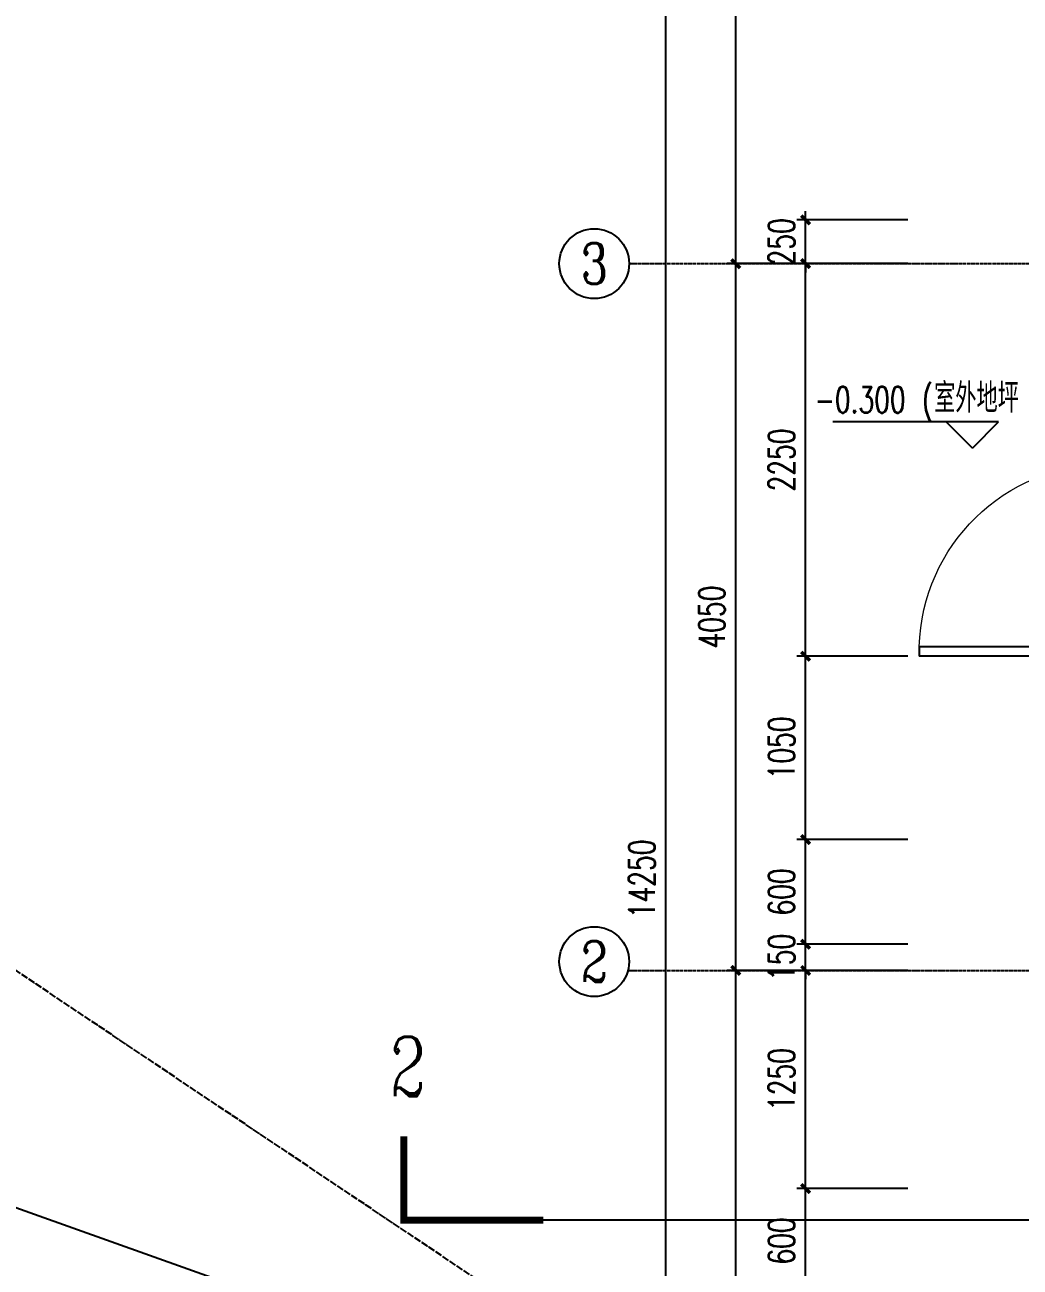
# Model space of a CAD drawing. Extents: x -954573 to 446329, y 489853 to 1226784.
# Drawn here: x -118651 to -112949, y 612220 to 619338 of the extents above; entities that cross this region are included whole.
import ezdxf
from ezdxf.enums import TextEntityAlignment as Align

# ---------------------------------------------------------------- set-up
doc = ezdxf.new("R2010")
doc.units = 0
doc.header["$LTSCALE"] = 10
doc.header["$MEASUREMENT"] = 0
doc.linetypes.add('10平面$0$DOTE', pattern=[2.42, 2, -0.2, 0.02, -0.2])
doc.linetypes.add('10平面$1$DASH', pattern=[0.35, 0.25, -0.1])
doc.layers.get('Defpoints').update_dxf_attribs({"color": 210})
for name, color, linetype in [('10平面$0$A-AXIS-D', 8, 'Continuous'), ('10平面$0$A-AXIS-DOTE', 8, '10平面$0$DOTE'), ('10平面$0$A-AXIS-DP', 8, 'Continuous'), ('10平面$0$A-AXIS-ELEV', 8, 'Continuous'), ('10平面$0$A-AXIS-SYMB', 8, 'Continuous'), ('10平面$0$A-LIN-V', 8, 'Continuous'), ('10平面$0$A-WINDOW', 8, 'Continuous'), ('10平面$0$AS-WALL', 8, 'Continuous'), ('10平面$0$PUB_TEXT', 8, 'Continuous'), ('A-LIN-V', 9, 'Continuous'), ('建-引出', 3, 'Continuous')]:
    doc.layers.add(name, color=color, linetype=linetype)
doc.styles.add('10平面$0$_TCH_AXIS', font='COMPLEX', dxfattribs={"bigfont": 'GBCBIG'})
doc.styles.add('10平面$0$_TCH_DIM', font='SIMPLEX', dxfattribs={"bigfont": 'GBCBIG'})
doc.styles.add('10平面$0$_TCH_DIM_T3', font='SIMPLEX', dxfattribs={"width": 0.705882, "bigfont": 'GBCBIG'})
doc.styles.add('10平面$0$_TCH_LABEL', font='COMPLEX', dxfattribs={"bigfont": 'GBCBIG'})
doc.dimstyles.new('10平面$0$_TCH_ARCH&&50', dxfattribs={"dimtxt": 148.75, "dimasz": 50, "dimexe": 50, "dimexo": 50, "dimgap": 63.125, "dimtad": 1, "dimdec": 0, "dimzin": 0, "dimdsep": 46, "dimtxsty": '10平面$0$_TCH_DIM_T3', "dimblk": '10平面$0$_ArchTick', "dimcen": 0.09, "dimclrt": 7, "dimazin": 2, "dimtfac": 1, "dimtdec": 0, "dimtix": 1, "dimtmove": 2, "dimatfit": 3, "dimfxl": 0, "dimtolj": 1, "dimtzin": 0, "dimarcsym": 0})

# ---------------------------------------------------------------- blocks, each defined once
blk = doc.blocks.new('10平面$0$_ArchTick')
at = {"color": 0, "linetype": 'ByBlock', "const_width": 0.4}
blk.add_lwpolyline([(-0.5, -0.5), (0.5, 0.5)], dxfattribs=at)
blk = doc.blocks.new('*D3141')
at = {"layer": '10平面$0$A-AXIS-D', "color": 0, "lineweight": -2}
for p, q in [((106744.2, -190899.7), (106108.2, -190899.7)), ((106158.2, -196299.7), (106158.2, -190899.7)), ((106744.2, -196299.7), (106108.2, -196299.7))]:
    blk.add_line(p, q, dxfattribs=at)
at = {"layer": 'Defpoints', "color": 0}
for p in [(106158.2, -190899.7), (106794.2, -190899.7), (106794.2, -196299.7)]:
    blk.add_point(p, dxfattribs=at)
at = {"layer": '10平面$0$A-AXIS-D', "color": 0, "lineweight": -2, "xscale": 50, "yscale": 50, "zscale": 50}
for p, rotation in [((106158.2, -190899.7), 90), ((106158.2, -196299.7), 270)]:
    blk.add_blockref('10平面$0$_ArchTick', p, dxfattribs=dict(at, rotation=rotation))
at = {"layer": '10平面$0$A-AXIS-D', "color": 7, "insert": (106020.7, -193599.7), "char_height": 148.75, "attachment_point": 5, "rotation": 90, "style": '10平面$0$_TCH_DIM_T3'}
blk.add_mtext('\\A1;5400', dxfattribs=at)
blk = doc.blocks.new('*D3142')
at = {"layer": '10平面$0$A-AXIS-D', "color": 0, "lineweight": -2}
for p, q in [((106744.2, -186850), (106108.2, -186850)), ((106158.2, -190899.7), (106158.2, -186850)), ((106744.2, -190899.7), (106108.2, -190899.7))]:
    blk.add_line(p, q, dxfattribs=at)
at = {"layer": 'Defpoints', "color": 0}
for p in [(106158.2, -186850), (106794.2, -186850), (106794.2, -190899.7)]:
    blk.add_point(p, dxfattribs=at)
at = {"layer": '10平面$0$A-AXIS-D', "color": 0, "lineweight": -2, "xscale": 50, "yscale": 50, "zscale": 50}
for p, rotation in [((106158.2, -186850), 90), ((106158.2, -190899.7), 270)]:
    blk.add_blockref('10平面$0$_ArchTick', p, dxfattribs=dict(at, rotation=rotation))
at = {"layer": '10平面$0$A-AXIS-D', "color": 7, "insert": (106020.7, -188874.8), "char_height": 148.75, "attachment_point": 5, "rotation": 90, "style": '10平面$0$_TCH_DIM_T3'}
blk.add_mtext('\\A1;4050', dxfattribs=at)
blk = doc.blocks.new('*D3143')
at = {"layer": '10平面$0$A-AXIS-D', "color": 0, "lineweight": -2}
for p, q in [((106744.2, -183250), (106108.2, -183250)), ((106158.2, -186850), (106158.2, -183250)), ((106744.2, -186850), (106108.2, -186850))]:
    blk.add_line(p, q, dxfattribs=at)
at = {"layer": 'Defpoints', "color": 0}
for p in [(106158.2, -183250), (106794.2, -183250), (106794.2, -186850)]:
    blk.add_point(p, dxfattribs=at)
at = {"layer": '10平面$0$A-AXIS-D', "color": 0, "lineweight": -2, "xscale": 50, "yscale": 50, "zscale": 50}
for p, rotation in [((106158.2, -183250), 90), ((106158.2, -186850), 270)]:
    blk.add_blockref('10平面$0$_ArchTick', p, dxfattribs=dict(at, rotation=rotation))
at = {"layer": '10平面$0$A-AXIS-D', "color": 7, "insert": (106020.7, -185050), "char_height": 148.75, "attachment_point": 5, "rotation": 90, "style": '10平面$0$_TCH_DIM_T3'}
blk.add_mtext('\\A1;3600', dxfattribs=at)
blk = doc.blocks.new('*D3148')
at = {"layer": '10平面$0$A-AXIS-D', "color": 0, "lineweight": -2}
for p, q in [((106744.2, -183250), (105708.2, -183250)), ((105758.2, -197499.7), (105758.2, -183250)), ((106744.2, -197499.7), (105708.2, -197499.7))]:
    blk.add_line(p, q, dxfattribs=at)
at = {"layer": 'Defpoints', "color": 0}
for p in [(105758.2, -183250), (106794.2, -183250), (106794.2, -197499.7)]:
    blk.add_point(p, dxfattribs=at)
at = {"layer": '10平面$0$A-AXIS-D', "color": 0, "lineweight": -2, "xscale": 50, "yscale": 50, "zscale": 50}
for p, rotation in [((105758.2, -183250), 90), ((105758.2, -197499.7), 270)]:
    blk.add_blockref('10平面$0$_ArchTick', p, dxfattribs=dict(at, rotation=rotation))
at = {"layer": '10平面$0$A-AXIS-D', "color": 7, "insert": (105620.7, -190374.8), "char_height": 148.75, "attachment_point": 5, "rotation": 90, "style": '10平面$0$_TCH_DIM_T3'}
blk.add_mtext('\\A1;14250', dxfattribs=at)
blk = doc.blocks.new('*D3294')
at = {"layer": '10平面$0$A-AXIS-DP', "color": 0, "lineweight": -2}
for p, q in [((-113592.2, 612670.3), (-114228.2, 612670.3)), ((-114178.2, 612070.3), (-114178.2, 612670.3)), ((-113592.2, 612070.3), (-114228.2, 612070.3))]:
    blk.add_line(p, q, dxfattribs=at)
at = {"layer": 'Defpoints', "color": 0}
for p in [(-114178.2, 612670.3), (-113542.2, 612670.3), (-113542.2, 612070.3)]:
    blk.add_point(p, dxfattribs=at)
at = {"layer": '10平面$0$A-AXIS-DP', "color": 0, "lineweight": -2, "xscale": 50, "yscale": 50, "zscale": 50}
for p, rotation in [((-114178.2, 612670.3), 90), ((-114178.2, 612070.3), 270)]:
    blk.add_blockref('10平面$0$_ArchTick', p, dxfattribs=dict(at, rotation=rotation))
at = {"layer": '10平面$0$A-AXIS-DP', "color": 7, "insert": (-114315.7, 612370.3), "char_height": 148.75, "attachment_point": 5, "rotation": 90, "style": '10平面$0$_TCH_DIM_T3'}
blk.add_mtext('\\A1;600', dxfattribs=at)
blk = doc.blocks.new('*D3295')
at = {"layer": '10平面$0$A-AXIS-DP', "color": 0, "lineweight": -2}
for p, q in [((-113592.2, 613920.3), (-114228.2, 613920.3)), ((-114178.2, 612670.3), (-114178.2, 613920.3)), ((-113592.2, 612670.3), (-114228.2, 612670.3))]:
    blk.add_line(p, q, dxfattribs=at)
at = {"layer": 'Defpoints', "color": 0}
for p in [(-114178.2, 613920.3), (-113542.2, 613920.3), (-113542.2, 612670.3)]:
    blk.add_point(p, dxfattribs=at)
at = {"layer": '10平面$0$A-AXIS-DP', "color": 0, "lineweight": -2, "xscale": 50, "yscale": 50, "zscale": 50}
for p, rotation in [((-114178.2, 613920.3), 90), ((-114178.2, 612670.3), 270)]:
    blk.add_blockref('10平面$0$_ArchTick', p, dxfattribs=dict(at, rotation=rotation))
at = {"layer": '10平面$0$A-AXIS-DP', "color": 7, "insert": (-114315.7, 613295.3), "char_height": 148.75, "attachment_point": 5, "rotation": 90, "style": '10平面$0$_TCH_DIM_T3'}
blk.add_mtext('\\A1;1250', dxfattribs=at)
blk = doc.blocks.new('*D3296')
at = {"layer": '10平面$0$A-AXIS-DP', "color": 0, "lineweight": -2}
for p, q in [((-114178.2, 614070.3), (-114178.2, 614120.3)), ((-113592.2, 614070.3), (-114228.2, 614070.3)), ((-114178.2, 613920.3), (-114178.2, 614070.3)), ((-113592.2, 613920.3), (-114228.2, 613920.3)), ((-114178.2, 613920.3), (-114178.2, 613870.3))]:
    blk.add_line(p, q, dxfattribs=at)
at = {"layer": 'Defpoints', "color": 0}
for p in [(-114178.2, 614070.3), (-113542.2, 614070.3), (-113542.2, 613920.3)]:
    blk.add_point(p, dxfattribs=at)
at = {"layer": '10平面$0$A-AXIS-DP', "color": 0, "lineweight": -2, "xscale": 50, "yscale": 50, "zscale": 50}
for p, rotation in [((-114178.2, 614070.3), 270), ((-114178.2, 613920.3), 90)]:
    blk.add_blockref('10平面$0$_ArchTick', p, dxfattribs=dict(at, rotation=rotation))
at = {"layer": '10平面$0$A-AXIS-DP', "color": 7, "insert": (-114315.7, 613995.3), "char_height": 148.75, "attachment_point": 5, "rotation": 90, "style": '10平面$0$_TCH_DIM_T3'}
blk.add_mtext('\\A1;150', dxfattribs=at)
blk = doc.blocks.new('*D3297')
at = {"layer": '10平面$0$A-AXIS-DP', "color": 0, "lineweight": -2}
for p, q in [((-113592.2, 614670.3), (-114228.2, 614670.3)), ((-114178.2, 614070.3), (-114178.2, 614670.3)), ((-113592.2, 614070.3), (-114228.2, 614070.3))]:
    blk.add_line(p, q, dxfattribs=at)
at = {"layer": 'Defpoints', "color": 0}
for p in [(-114178.2, 614670.3), (-113542.2, 614670.3), (-113542.2, 614070.3)]:
    blk.add_point(p, dxfattribs=at)
at = {"layer": '10平面$0$A-AXIS-DP', "color": 0, "lineweight": -2, "xscale": 50, "yscale": 50, "zscale": 50}
for p, rotation in [((-114178.2, 614670.3), 90), ((-114178.2, 614070.3), 270)]:
    blk.add_blockref('10平面$0$_ArchTick', p, dxfattribs=dict(at, rotation=rotation))
at = {"layer": '10平面$0$A-AXIS-DP', "color": 7, "insert": (-114315.7, 614370.3), "char_height": 148.75, "attachment_point": 5, "rotation": 90, "style": '10平面$0$_TCH_DIM_T3'}
blk.add_mtext('\\A1;600', dxfattribs=at)
blk = doc.blocks.new('*D3298')
at = {"layer": '10平面$0$A-AXIS-DP', "color": 0, "lineweight": -2}
for p, q in [((-113592.2, 615720.3), (-114228.2, 615720.3)), ((-114178.2, 614670.3), (-114178.2, 615720.3)), ((-113592.2, 614670.3), (-114228.2, 614670.3))]:
    blk.add_line(p, q, dxfattribs=at)
at = {"layer": 'Defpoints', "color": 0}
for p in [(-114178.2, 615720.3), (-113542.2, 615720.3), (-113542.2, 614670.3)]:
    blk.add_point(p, dxfattribs=at)
at = {"layer": '10平面$0$A-AXIS-DP', "color": 0, "lineweight": -2, "xscale": 50, "yscale": 50, "zscale": 50}
for p, rotation in [((-114178.2, 615720.3), 90), ((-114178.2, 614670.3), 270)]:
    blk.add_blockref('10平面$0$_ArchTick', p, dxfattribs=dict(at, rotation=rotation))
at = {"layer": '10平面$0$A-AXIS-DP', "color": 7, "insert": (-114315.7, 615195.3), "char_height": 148.75, "attachment_point": 5, "rotation": 90, "style": '10平面$0$_TCH_DIM_T3'}
blk.add_mtext('\\A1;1050', dxfattribs=at)
blk = doc.blocks.new('*D3299')
at = {"layer": '10平面$0$A-AXIS-DP', "color": 0, "lineweight": -2}
for p, q in [((-113592.2, 617970), (-114228.2, 617970)), ((-114178.2, 615720.3), (-114178.2, 617970)), ((-113592.2, 615720.3), (-114228.2, 615720.3))]:
    blk.add_line(p, q, dxfattribs=at)
at = {"layer": 'Defpoints', "color": 0}
for p in [(-114178.2, 617970), (-113542.2, 617970), (-113542.2, 615720.3)]:
    blk.add_point(p, dxfattribs=at)
at = {"layer": '10平面$0$A-AXIS-DP', "color": 0, "lineweight": -2, "xscale": 50, "yscale": 50, "zscale": 50}
for p, rotation in [((-114178.2, 617970), 90), ((-114178.2, 615720.3), 270)]:
    blk.add_blockref('10平面$0$_ArchTick', p, dxfattribs=dict(at, rotation=rotation))
at = {"layer": '10平面$0$A-AXIS-DP', "color": 7, "insert": (-114315.7, 616845.2), "char_height": 148.75, "attachment_point": 5, "rotation": 90, "style": '10平面$0$_TCH_DIM_T3'}
blk.add_mtext('\\A1;2250', dxfattribs=at)
blk = doc.blocks.new('*D3300')
at = {"layer": '10平面$0$A-AXIS-DP', "color": 0, "lineweight": -2}
for p, q in [((-114178.2, 618220.3), (-114178.2, 618270.3)), ((-113592.2, 618220.3), (-114228.2, 618220.3)), ((-114178.2, 617970), (-114178.2, 618220.3)), ((-113592.2, 617970), (-114228.2, 617970)), ((-114178.2, 617970), (-114178.2, 617920))]:
    blk.add_line(p, q, dxfattribs=at)
at = {"layer": 'Defpoints', "color": 0}
for p in [(-114178.2, 618220.3), (-113542.2, 618220.3), (-113542.2, 617970)]:
    blk.add_point(p, dxfattribs=at)
at = {"layer": '10平面$0$A-AXIS-DP', "color": 0, "lineweight": -2, "xscale": 50, "yscale": 50, "zscale": 50}
for p, rotation in [((-114178.2, 618220.3), 270), ((-114178.2, 617970), 90)]:
    blk.add_blockref('10平面$0$_ArchTick', p, dxfattribs=dict(at, rotation=rotation))
at = {"layer": '10平面$0$A-AXIS-DP', "color": 7, "insert": (-114315.7, 618095.2), "char_height": 148.75, "attachment_point": 5, "rotation": 90, "style": '10平面$0$_TCH_DIM_T3'}
blk.add_mtext('\\A1;250', dxfattribs=at)
blk = doc.blocks.new('10平面$0$$DorLib2D$00000001')
for p, q in [((0.45, 0.975), (0.5, 0.975)), ((0.45, 0), (0.45, 0.975)), ((0.5, 0), (0.5, 0.975)), ((0.5, 0), (0.45, 0))]:
    blk.add_line(p, q)
at = {"lineweight": 13}
blk.add_arc((0.475, 0), 0.975, 91.46928, 180, dxfattribs=at)
blk = doc.blocks.new('10平面$0$dote')
at = {"layer": '10平面$0$A-AXIS-D'}
for centre in [(105347.2, -186850), (105347.2, -190849.1)]:
    blk.add_circle(centre, 200, dxfattribs=at)
at = {"layer": '10平面$0$A-AXIS-DOTE', "ltscale": 2}
blk.add_line((121882.2, -204200), (91886.2, -184100), dxfattribs=at)
at = {"layer": '10平面$0$A-AXIS-DOTE'}
for p, q in [((105547.2, -186850), (114434.2, -186850)), ((105547.2, -190899.7), (114434.2, -190899.7))]:
    blk.add_line(p, q, dxfattribs=at)
at = {"layer": '10平面$0$PUB_TEXT', "style": '10平面$0$_TCH_AXIS'}
for s, p, p2 in [('3', (105269.5, -186966.5), (105424.8, -186966.5)), ('2', (105269.5, -190965.5), (105424.8, -190965.5))]:
    blk.add_text(s, height=233, dxfattribs=at).set_placement(p, p2, align=Align.FIT)
at = {"layer": '10平面$0$A-AXIS-D'}
for p1, p2, distance, picture, middle in [((106794.2, -197499.7), (106794.2, -183250), 1036, '*D3148', (105620.7, -190374.8)), ((106794.2, -186850), (106794.2, -183250), 636, '*D3143', (106020.7, -185050)), ((106794.2, -190899.7), (106794.2, -186850), 636, '*D3142', (106020.7, -188874.8)), ((106794.2, -196299.7), (106794.2, -190899.7), 636, '*D3141', (106020.7, -193599.7))]:
    dim = blk.add_aligned_dim(p1=p1, p2=p2, distance=distance, dimstyle='10平面$0$_TCH_ARCH&&50', dxfattribs=at)
    dim.commit()
    dim.dimension.update_dxf_attribs({"geometry": picture, "text_midpoint": middle})
blk = doc.blocks.new('10平面$0$42342343')
at = {"layer": '10平面$0$A-AXIS-ELEV'}
for p, q in [((-113072.2, 617063.5), (-114021.3, 617063.5)), ((-113222.2, 616913.5), (-113372.2, 617063.5)), ((-113222.2, 616913.5), (-113072.2, 617063.5))]:
    blk.add_line(p, q, dxfattribs=at)
at = {"layer": '10平面$0$A-AXIS-SYMB', "linetype": '10平面$1$DASH'}
blk.add_line((-105630, 612490), (-115680, 612490), dxfattribs=at)
at = {"layer": '10平面$0$A-AXIS-SYMB', "const_width": 40}
blk.add_lwpolyline([(-116480, 612970), (-116480, 612490), (-115680, 612490)], dxfattribs=at)
at = {"layer": '10平面$0$A-WINDOW', "xscale": -1100, "yscale": 1100, "zscale": 200, "rotation": 89.99999999999999}
blk.add_blockref('10平面$0$$DorLib2D$00000001', (-112454.8, 616270.3), dxfattribs=at)
at = {"layer": '10平面$0$PUB_TEXT', "width": 0.705882}
for s, height, style, p in [('(', 148.8, '10平面$0$_TCH_DIM', (-113512, 617116)), ('-0.300', 148.75, '10平面$0$_TCH_DIM', (-114127, 617116)), ('2', 340, '10平面$0$_TCH_LABEL', (-116560, 613200))]:
    blk.add_text(s, height=height, dxfattribs=dict(at, style=style)).set_placement(p)
at = {"layer": '10平面$0$PUB_TEXT', "style": '10平面$0$_TCH_DIM'}
blk.add_text('室外地坪', height=168.79, dxfattribs=at).set_placement((-113442, 617116))
at = {"layer": '10平面$0$A-AXIS-DP'}
for p1, p2, picture, middle in [((-113542.2, 617970), (-113542.2, 618220.3), '*D3300', (-114315.7, 618095.2)), ((-113542.2, 615720.3), (-113542.2, 617970), '*D3299', (-114315.7, 616845.2)), ((-113542.2, 614670.3), (-113542.2, 615720.3), '*D3298', (-114315.7, 615195.3)), ((-113542.2, 614070.3), (-113542.2, 614670.3), '*D3297', (-114315.7, 614370.3)), ((-113542.2, 613920.3), (-113542.2, 614070.3), '*D3296', (-114315.7, 613995.3)), ((-113542.2, 612670.3), (-113542.2, 613920.3), '*D3295', (-114315.7, 613295.3)), ((-113542.2, 612070.3), (-113542.2, 612670.3), '*D3294', (-114315.7, 612370.3))]:
    dim = blk.add_aligned_dim(p1=p1, p2=p2, distance=636, dimstyle='10平面$0$_TCH_ARCH&&50', dxfattribs=at)
    dim.commit()
    dim.dimension.update_dxf_attribs({"geometry": picture, "text_midpoint": middle})
blk = doc.blocks.new('10平面')
at = {"layer": '10平面$0$A-LIN-V'}
blk.add_blockref('10平面$0$42342343', (0, 0), dxfattribs=at)
at = {"layer": '10平面$0$AS-WALL'}
blk.add_blockref('10平面$0$dote', (-220736.4, 804820), dxfattribs=at)

msp = doc.modelspace()

# ---------------------------------------------------------------- block references
at = {"layer": 'A-LIN-V'}
msp.add_blockref('10平面', (0, 0), dxfattribs=at)

# ---------------------------------------------------------------- next in the draw order: linework, layer by layer
at = {"layer": '建-引出'}
msp.add_line((-133754.2, 617920), (-97180, 604900), dxfattribs=at)

doc.saveas('drawing.dxf')
